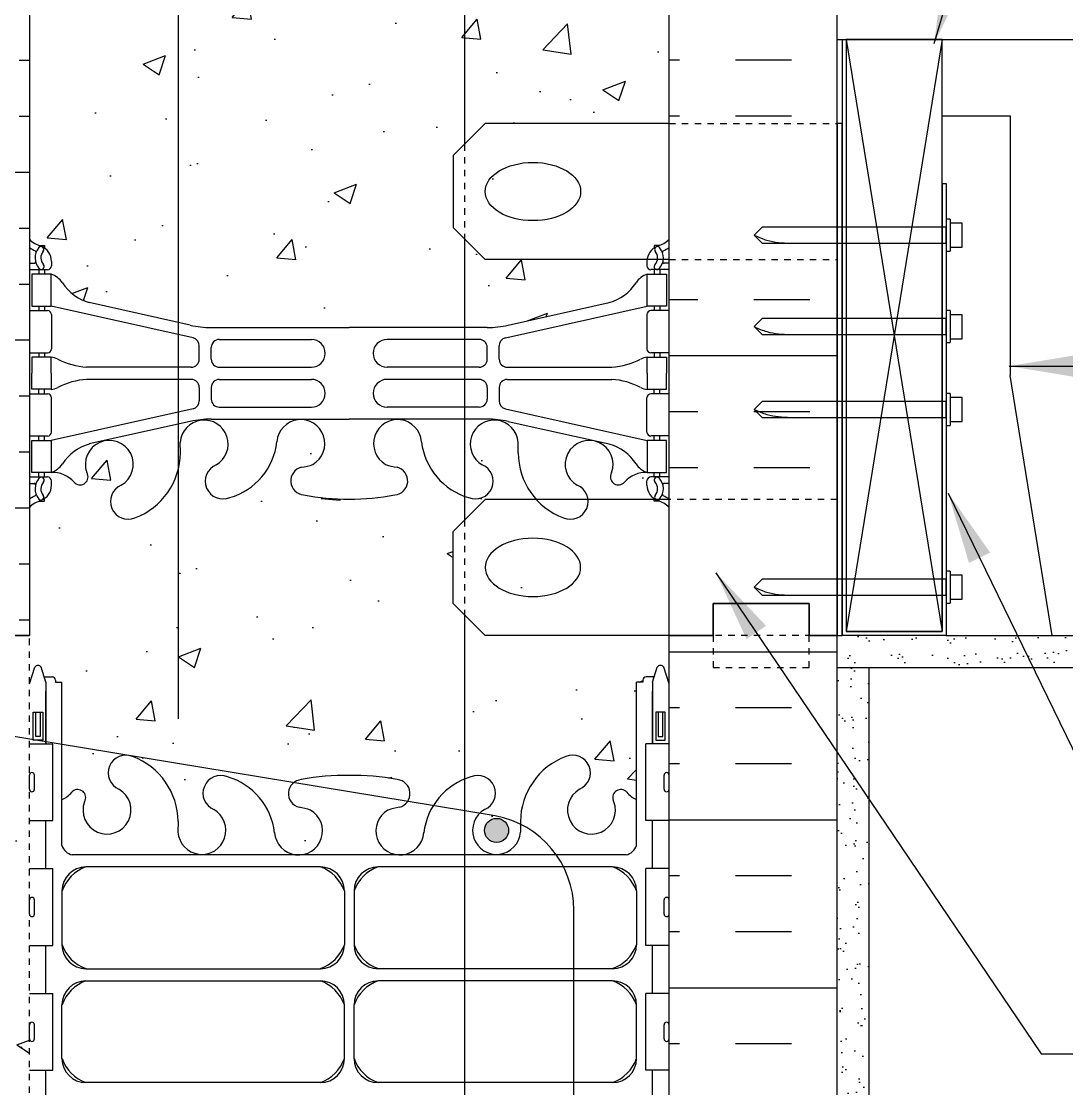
# Model space of a CAD drawing. Header units: inches. Extents: x 101.5 to 155.1, y -6.5 to 64.3.
# Drawn here: x 123.97 to 140.3, y 20.23 to 36.91 of the extents above; entities that cross this region are included whole.
import ezdxf

# ---------------------------------------------------------------- set-up
doc = ezdxf.new("R2010")
doc.units = ezdxf.units.IN
doc.header["$LTSCALE"] = 0.5
doc.header["$MEASUREMENT"] = 0
doc.linetypes.add('DASHED2', pattern=[0.375, 0.25, -0.125])
doc.linetypes.add('HIDDEN2', pattern=[0.1875, 0.125, -0.0625])
for name, color, linetype in [('HATCH', 12, 'Continuous'), ('Hidden2', 12, 'HIDDEN2'), ('line25', 2, 'Continuous'), ('LINE3', 3, 'Continuous'), ('LINE50', 5, 'Continuous'), ('LINE9', 9, 'Continuous'), ('TEXT', 4, 'Continuous'), ('Web_Edge', 9, 'Continuous')]:
    doc.layers.add(name, color=color, linetype=linetype)
doc.styles.add('DIM', font='romans.shx', dxfattribs={"width": 0.7})
doc.dimstyles.new('ext_12', dxfattribs={"dimscale": 12, "dimtxt": 0.09375, "dimasz": 0.09375, "dimexe": 0.09375, "dimexo": 0.0625, "dimgap": 0.0625, "dimtad": 1, "dimdec": 1, "dimzin": 3, "dimdsep": 46, "dimlunit": 4, "dimtxsty": 'DIM', "dimcen": 0.09, "dimdle": 0.09375, "dimclrt": 4, "dimadec": 0, "dimazin": 0, "dimtfac": 1, "dimtdec": 1, "dimtmove": 2, "dimatfit": 3, "dimfxl": 1, "dimfrac": 2, "dimtolj": 1, "dimtzin": 0, "dimarcsym": 0})
pattern_1 = [(37.5, (79.4149, 8.05827), (-0.0157483, 0.481706), [0, -0.38, 0, -0.425, 0, -0.40625]), (7.5, (79.4149, 8.0583), (0.442444, 0.7055365), [0, -0.205, 0, -0.3425, 0, -0.13125]), (327.5, (79.1074, 8.05827), (0.7785355, 0.0014148), [0, -0.125, 0, -0.45, 0, -0.5875]), (317.5, (79.1074, 8.0583), (0.7515317, 0.219419), [0, -0.0625, 0, -0.295, 0, -0.3375])]

msp = doc.modelspace()

# ---------------------------------------------------------------- hatches: boundary and pattern name
at = {"layer": 'HATCH'}
h = msp.add_hatch(dxfattribs=at)
h.set_pattern_fill('AR-CONC', color=256, scale=0.5)
h.paths.add_polyline_path([(129.108, 63.312), (127.903, 63.312), (126.903, 62.312), (126.903, 63.312), (126.903, 64.312), (125.903, 63.312), (124.091, 63.312), (124.091, 61.312, 0.088416), (124.237, 61.215), (124.327, 61.215), (124.327, 61.173, -0.249069), (124.437, 60.966), (124.437, 60.899, -0.414214), (124.374, 60.836), (124.327, 60.836), (124.327, 60.766), (124.432, 60.766, 0.231736), (124.79, 60.917, -0.8344), (125.001, 60.792), (124.989, 60.77, 2.155404), (125.528, 60.965, -1), (125.742, 61.476, -0.311223), (126.451, 60.46), (126.45, 60.295, 1.661382), (127.011, 60.648, -1), (127.225, 61.159, -0.307094), (127.963, 60.263, 1.604516), (128.522, 60.639, 0.055617), (128.343, 60.685, -0.843243), (128.377, 61.117, -0.048684), (129.108, 61.182)])
h.paths.add_polyline_path([(134.091, 63.312), (129.108, 63.312), (129.108, 61.182, -0.046405), (129.805, 61.117, -0.843243), (129.839, 60.685, 0.055617), (129.66, 60.639, 1.604516), (130.218, 60.263, -0.307094), (130.957, 61.159, -1), (131.171, 60.648, 1.661382), (131.732, 60.295), (131.731, 60.44, -0.316114), (132.44, 61.476, -1), (132.654, 60.965, 2.155404), (133.192, 60.77), (133.181, 60.792, -0.834375), (133.392, 60.917, 0.23174), (133.75, 60.766), (133.855, 60.766), (133.855, 60.836), (133.807, 60.836, -0.414214), (133.745, 60.899), (133.745, 60.966, -0.249069), (133.855, 61.173), (133.855, 61.215), (133.945, 61.215, 0.08841), (134.091, 61.312)])
h.paths.add_polyline_path([(130.034, 60.314, -1), (129.659, 60.314, -1)], flags=16)
h.paths.add_polyline_path([(126.423, 58.424), (125.025, 58.112, 0.17445), (124.618, 57.816, -0.168672), (124.432, 57.666), (124.327, 57.666), (124.327, 57.596), (124.374, 57.596, -0.414214), (124.437, 57.534), (124.437, 57.466, -0.249069), (124.327, 57.259), (124.327, 57.217), (124.237, 57.217, 0.088416), (124.091, 57.12), (124.091, 51.505, 0.088416), (124.237, 51.407), (124.327, 51.407), (124.327, 51.366, -0.249069), (124.437, 51.159), (124.437, 51.091, -0.414214), (124.374, 51.029), (124.327, 51.029), (124.327, 50.959), (124.432, 50.959, -0.168672), (124.618, 50.809, 0.17445), (125.025, 50.513), (126.423, 50.201)])
h.paths.add_polyline_path([(129.108, 58.501), (129.091, 58.501), (126.933, 58.501, 0.054974), (126.606, 58.465), (126.423, 58.424), (126.423, 50.201), (126.606, 50.16, 0.054974), (126.933, 50.124), (129.108, 50.124)])
h.paths.add_polyline_path([(129.108, 47.443, -0.048684), (128.377, 47.508, -0.843243), (128.343, 47.94, 0.055617), (128.522, 47.986, 1.604516), (127.963, 48.362, -0.307094), (127.225, 47.466, -1), (127.011, 47.977, 1.661382), (126.45, 48.33), (126.451, 48.184, -0.059526), (126.423, 47.927), (126.423, 45.341, -0.207662), (126.538, 45.27, -0.520567), (126.748, 45.27, -0.520567), (126.947, 45.27, -0.520567), (127.194, 45.27, -0.520567), (127.304, 45.27, -0.520567), (127.61, 45.27, -0.520567), (127.715, 45.27, -0.520567), (127.831, 45.27, -0.520567), (127.951, 45.27, -0.520567), (128.041, 45.27, -0.520567), (128.156, 45.27, -0.520567), (128.334, 45.27, -0.520567), (128.481, 45.27, -0.520567), (128.633, 45.27, -0.520567), (128.791, 45.27, -0.520567), (128.89, 45.27, -0.520567), (129.069, 45.27, -0.101442), (129.108, 45.307)], flags=17)
h.paths.add_polyline_path([(126.423, 47.927, -0.251849), (125.742, 47.149, -1), (125.528, 47.66, 2.155404), (124.989, 47.854), (125.001, 47.833, -0.834375), (124.79, 47.708, 0.23174), (124.432, 47.859), (124.327, 47.859), (124.327, 47.789), (124.374, 47.789, -0.414214), (124.437, 47.726), (124.437, 47.659, -0.249069), (124.327, 47.451), (124.327, 47.41), (124.237, 47.41, 0.088416), (124.091, 47.312), (124.091, 45.297), (124.117, 45.297, -0.347385), (124.314, 45.297), (124.373, 45.297, -0.191392), (124.427, 45.297), (124.486, 45.297, -0.32648), (124.618, 45.297), (124.774, 45.297, -0.353235), (124.934, 45.297), (124.991, 45.297, -0.211322), (125.053, 45.297), (125.117, 45.297, -0.211322), (125.179, 45.297), (125.235, 45.297, -0.353236), (125.396, 45.297), (125.445, 45.297, -0.353236), (125.606, 45.297), (125.664, 45.297, -0.191392), (125.718, 45.297), (125.775, 45.297, -0.365891), (125.953, 45.297), (126.097, 45.297, -0.332535), (126.235, 45.297), (126.283, 45.297, -0.227923), (126.423, 45.341)], flags=17)
h.paths.add_polyline_path([(134.091, 45.312), (134.091, 47.312, 0.08841), (133.945, 47.41), (133.855, 47.41), (133.855, 47.451, -0.249069), (133.745, 47.659), (133.745, 47.726, -0.414214), (133.807, 47.789), (133.855, 47.789), (133.855, 47.859), (133.75, 47.859, 0.231736), (133.392, 47.708, -0.8344), (133.181, 47.833), (133.192, 47.854, 2.155404), (132.654, 47.66, -1), (132.44, 47.149, -0.311223), (131.731, 48.165), (131.732, 48.33, 1.661382), (131.171, 47.977, -1), (130.957, 47.466, -0.307094), (130.218, 48.362, 1.604516), (129.66, 47.986, 0.055617), (129.839, 47.94, -0.843243), (129.805, 47.508, -0.046405), (129.108, 47.443), (129.108, 45.307, 0.101442), (129.069, 45.27, 0.520567), (128.89, 45.27, 0.520567), (128.791, 45.27, 0.520567), (128.633, 45.27, 0.520567), (128.481, 45.27, 0.520567), (128.334, 45.27, 0.520567), (128.156, 45.27, 0.520567), (128.041, 45.27, 0.520567), (127.951, 45.27, 0.520567), (127.831, 45.27, 0.520567), (127.715, 45.27, 0.520567), (127.61, 45.27, 0.520567), (127.304, 45.27, 0.520567), (127.194, 45.27, 0.520567), (126.947, 45.27, 0.520567), (126.748, 45.27, 0.520567), (126.538, 45.27, 0.207662), (126.423, 45.341, 0.227923), (126.283, 45.297), (126.235, 45.297, 0.332535), (126.097, 45.297), (125.953, 45.297, 0.365891), (125.775, 45.297), (125.718, 45.297, 0.191392), (125.664, 45.297), (125.606, 45.297, 0.353236), (125.445, 45.297), (125.396, 45.297, 0.353236), (125.235, 45.297), (125.179, 45.297, 0.211322), (125.117, 45.297), (125.053, 45.297, 0.211322), (124.991, 45.297), (124.934, 45.297, 0.353235), (124.774, 45.297), (124.618, 45.297, 0.32648), (124.486, 45.297), (124.427, 45.297, 0.191392), (124.373, 45.297), (124.314, 45.297, 0.347385), (124.117, 45.297), (124.091, 45.297), (124.091, 43.312, 0.088416), (124.237, 43.215), (124.327, 43.215), (124.327, 43.173, -0.249069), (124.437, 42.966), (124.437, 42.899, -0.414214), (124.374, 42.836), (124.327, 42.836), (124.327, 42.766), (124.432, 42.766, 0.231736), (124.79, 42.917, -0.8344), (125.001, 42.792), (124.989, 42.77, 2.155404), (125.528, 42.965, -1), (125.742, 43.476, -0.311223), (126.451, 42.46), (126.45, 42.295, 1.661382), (127.011, 42.648, -1), (127.225, 43.159, -0.307094), (127.963, 42.263, 1.604516), (128.522, 42.639, 0.055617), (128.343, 42.685, -0.843243), (128.377, 43.117, -0.047544), (129.091, 43.182, -0.047544), (129.805, 43.117, -0.843243), (129.839, 42.685, 0.055617), (129.66, 42.639, 1.604516), (130.218, 42.263, -0.307094), (130.957, 43.159, -1), (131.171, 42.648, 1.661382), (131.732, 42.295), (131.731, 42.44, -0.316114), (132.44, 43.476, -1), (132.654, 42.965, 2.155404), (133.192, 42.77), (133.181, 42.792, -0.834375), (133.392, 42.917, 0.23174), (133.75, 42.766), (133.855, 42.766), (133.855, 42.836), (133.807, 42.836, -0.414214), (133.745, 42.899), (133.745, 42.966, -0.249069), (133.855, 43.173), (133.855, 43.215), (133.945, 43.215, 0.08841), (134.091, 43.312)])
h.paths.add_polyline_path([(130.034, 42.314, -1), (129.659, 42.314, -1)], flags=16)
h.paths.add_polyline_path([(126.423, 40.424), (125.025, 40.112, 0.17445), (124.618, 39.816, -0.168672), (124.432, 39.666), (124.327, 39.666), (124.327, 39.596), (124.374, 39.596, -0.414214), (124.437, 39.534), (124.437, 39.466, -0.249069), (124.327, 39.259), (124.327, 39.217), (124.237, 39.217, 0.088416), (124.091, 39.12), (124.091, 33.505, 0.088416), (124.237, 33.407), (124.327, 33.407), (124.327, 33.366, -0.249069), (124.437, 33.159), (124.437, 33.091, -0.414214), (124.374, 33.029), (124.327, 33.029), (124.327, 32.959), (124.432, 32.959, -0.168672), (124.618, 32.809, 0.17445), (125.025, 32.513), (126.423, 32.201)])
h.paths.add_polyline_path([(130.891, 40.501), (129.091, 40.501), (126.933, 40.501, 0.054974), (126.606, 40.465), (126.423, 40.424), (126.423, 32.201), (126.606, 32.16, 0.054974), (126.933, 32.124), (129.091, 32.124), (130.891, 32.124), (130.891, 33.512), (130.716, 33.687), (130.716, 34.812), (130.891, 34.988)])
h.paths.add_polyline_path([(134.091, 39.12, 0.08841), (133.945, 39.217), (133.855, 39.217), (133.855, 39.259, -0.249069), (133.745, 39.466), (133.745, 39.534, -0.414214), (133.807, 39.596), (133.855, 39.596), (133.855, 39.666), (133.75, 39.666, -0.168672), (133.564, 39.816, 0.17445), (133.156, 40.112), (131.576, 40.465, 0.054974), (131.249, 40.501), (130.891, 40.501), (130.891, 34.988), (131.216, 35.312), (134.091, 35.312)])
h.paths.add_polyline_path([(133.564, 32.809, -0.168672), (133.75, 32.959), (133.855, 32.959), (133.855, 33.029), (133.807, 33.029, -0.414214), (133.745, 33.091), (133.745, 33.159, -0.028911), (133.747, 33.187), (131.216, 33.187), (130.891, 33.512), (130.891, 32.124), (131.249, 32.124, 0.054974), (131.576, 32.16), (133.156, 32.513, 0.17445)])
h.paths.add_polyline_path([(125.742, 29.149, -1), (125.528, 29.66, 2.155404), (124.989, 29.854), (125.001, 29.833, -0.834375), (124.79, 29.708, 0.23174), (124.432, 29.859), (124.327, 29.859), (124.327, 29.789), (124.374, 29.789, -0.414214), (124.437, 29.726), (124.437, 29.659, -0.249069), (124.327, 29.451), (124.327, 29.41), (124.237, 29.41, 0.088416), (124.091, 29.312), (124.091, 27.312), (124.091, 26.553), (124.17, 26.795, -0.725737), (124.276, 26.814), (124.325, 26.664), (124.451, 26.664, -0.414214), (124.501, 26.614), (124.501, 26.584), (124.601, 26.584), (124.601, 25.607), (125.629, 25.438, -0.02739), (125.659, 25.433), (128.222, 25.011, -0.14917), (128.341, 25.059, -0.049932), (129.091, 25.124, -0.049932), (129.841, 25.059, -0.569775), (130.003, 24.718), (130.404, 24.652, -0.158462), (130.891, 25.065), (130.891, 27.637), (130.716, 27.812), (130.716, 28.937), (130.891, 29.113), (130.891, 29.488, -0.288898), (130.218, 30.362, 1.604516), (129.66, 29.986, 0.055617), (129.839, 29.94, -0.843243), (129.805, 29.508, -0.047544), (129.091, 29.443, -0.047544), (128.377, 29.508, -0.843243), (128.343, 29.94, 0.055617), (128.522, 29.986, 1.604516), (127.963, 30.362, -0.307094), (127.225, 29.466, -1), (127.011, 29.977, 1.661382), (126.45, 30.33), (126.451, 30.184, -0.316114)])
h.paths.add_polyline_path([(125.629, 25.438), (124.601, 25.607), (124.601, 24.746, 0.108933), (124.754, 24.86, -0.8344), (124.965, 24.734), (124.953, 24.713, 2.155404), (125.492, 24.907, -0.865711)])
h.paths.add_polyline_path([(127.189, 25.101, -0.307094), (127.927, 24.206, 1.604516), (128.486, 24.582, 0.055617), (128.307, 24.627, -0.616523), (128.222, 25.011), (125.659, 25.433, -0.0445), (125.706, 25.418, -0.311223), (126.415, 24.402), (126.414, 24.237, 1.661382), (126.975, 24.59, -1)])
h.paths.add_polyline_path([(132.476, 25.418, -1), (132.69, 24.907, 2.155404), (133.228, 24.713), (133.217, 24.734, -0.834375), (133.428, 24.86, 0.10894), (133.581, 24.746), (133.581, 26.584), (133.681, 26.584), (133.681, 26.614, -0.414214), (133.731, 26.664), (133.857, 26.664), (133.9, 26.795, -0.725737), (134.006, 26.814), (134.091, 26.553), (134.091, 27.312), (131.216, 27.312), (130.891, 27.637), (130.891, 25.065, -0.026053), (130.993, 25.101, -1), (131.207, 24.59, 0.063994), (131.131, 24.532), (131.374, 24.492, -0.069484), (131.767, 24.361), (131.767, 24.383, -0.316114)])
h.paths.add_polyline_path([(131.768, 24.237), (131.767, 24.361, 0.069484), (131.374, 24.492), (131.131, 24.532, 1.443877)])
h.paths.add_polyline_path([(131.206, 24.265, -1), (131.581, 24.265, -1)], flags=16)
h.paths.add_polyline_path([(131.731, 30.165), (131.732, 30.33, 1.661382), (131.171, 29.977, -1), (130.957, 29.466, -0.016713), (130.891, 29.488), (130.891, 29.113), (131.216, 29.437), (132.015, 29.437, -0.184932)])
h.paths.add_polyline_path([(133.181, 29.833), (133.192, 29.854, 2.155404), (132.654, 29.66, -0.270238), (132.822, 29.437), (133.855, 29.437), (133.855, 29.451, -0.249069), (133.745, 29.659), (133.745, 29.726, -0.414214), (133.807, 29.789), (133.855, 29.789), (133.855, 29.859), (133.75, 29.859, 0.231736), (133.392, 29.708, -0.8344)])
h = msp.add_hatch(dxfattribs=at)
h.set_pattern_fill('INSUL', color=256, scale=7, style=0)
h.set_pattern_definition([(0, (-2802.0707, -369.697), (0, 2.625), []), (0, (-2802.0707, -368.822), (0, 2.625), [0.875, -0.875]), (0, (-2802.0707, -367.947), (0, 2.625), [0.875, -0.875])])
h.paths.add_polyline_path([(121.466, 27.312), (121.903, 27.312), (121.903, 27.812), (123.403, 27.812), (123.403, 27.312), (124.091, 27.312), (124.091, 45.312), (123.403, 45.312), (123.403, 45.812), (121.903, 45.812), (121.903, 45.312), (121.466, 45.312)])
h = msp.add_hatch(dxfattribs=at)
h.set_pattern_fill('INSUL', color=256, scale=7, style=0)
h.set_pattern_definition([(180, (3060.2525, -369.697), (0, 2.625), []), (180, (3060.2525, -368.822), (0, 2.625), [0.875, -0.875]), (180, (3060.2525, -367.947), (0, 2.625), [0.875, -0.875])])
h.paths.add_polyline_path([(134.091, 35.312), (136.716, 35.312), (136.716, 45.312), (136.278, 45.312), (136.278, 45.812), (134.778, 45.812), (134.778, 45.312), (134.091, 45.312)])
h = msp.add_hatch(dxfattribs=at)
h.set_pattern_fill('AR-CONC', color=256, scale=0.5, style=0)
edge = h.paths.add_edge_path()
edge.add_ellipse((131.962, 34.25), major_axis=(-0.746, 0), ratio=0.610344, start_angle=0, end_angle=360)
h = msp.add_hatch(dxfattribs=at)
h.set_pattern_fill('INSUL', color=256, scale=7, style=0)
h.set_pattern_definition([(0, (79.415, 8.0583), (0, 2.625), []), (0, (79.415, 8.9333), (0, 2.625), [0.875, -0.875]), (0, (79.415, 9.8083), (0, 2.625), [0.875, -0.875])])
h.paths.add_polyline_path([(136.716, 33.187), (134.091, 33.187), (134.091, 29.437), (136.716, 29.437)])
h = msp.add_hatch(dxfattribs=at)
h.set_pattern_fill('AR-CONC', color=256, scale=0.5, style=0)
edge = h.paths.add_edge_path()
edge.add_ellipse((131.962, 28.375), major_axis=(-0.746, 0), ratio=0.610344, start_angle=0, end_angle=360, ccw=False)
h = msp.add_hatch(dxfattribs=at)
h.set_pattern_fill('INSUL', color=256, scale=7, style=0)
h.set_pattern_definition([(180, (3060.2525, -387.697), (0, 2.625), []), (180, (3060.2525, -386.822), (0, 2.625), [0.875, -0.875]), (180, (3060.2525, -385.947), (0, 2.625), [0.875, -0.875])])
h.paths.add_polyline_path([(136.716, 9.312), (136.278, 9.312), (136.278, 9.812), (134.778, 9.812), (134.778, 9.312), (134.091, 9.312), (134.091, 27.312), (134.778, 27.312), (134.778, 27.812), (136.278, 27.812), (136.278, 27.312), (136.716, 27.312)])
h = msp.add_hatch(dxfattribs=at)
h.set_pattern_fill('INSUL', color=256, scale=7, style=0)
h.set_pattern_definition([(0, (-2878.3999, -413.2698), (0, 2.625), []), (0, (-2878.3999, -412.3948), (0, 2.625), [0.875, -0.875]), (0, (-2878.3999, -411.5198), (0, 2.625), [0.875, -0.875])])
h.paths.add_polyline_path([(118.666, 22.312, -0.079579), (117.666, 25.562), (117.666, 27.312), (116.966, 27.312), (116.966, 22.312, 0.131652), (117.636, 19.812), (121.374, 13.662, -0.10438), (121.466, 13.187), (121.466, 9.312), (121.903, 9.312), (121.903, 9.812), (123.403, 9.812), (123.403, 9.312), (124.091, 9.312), (124.091, 12.562), (123.841, 12.562), (123.841, 12.937)])
h = msp.add_hatch(dxfattribs=at)
h.set_pattern_fill('AR-CONC', color=256, scale=0.5, style=0)
h.set_pattern_definition([(50, (75.415, 8.0583), (3.5863, -0.31376), [0.375, -4.125]), (355, (75.415, 8.0583), (-0.69376, 3.76096), [0.3, -3.3]), (100.4514, (75.7138, 8.032), (2.89255, 3.4472), [0.3187, -3.5057]), (46.184, (75.415, 9.0583), (5.3362, -0.8276), [0.5625, -6.1875]), (96.636, (75.8596, 8.9893), (4.6733, 4.8706), [0.47805, -5.25856]), (351.184, (75.415, 9.058), (4.6733, 4.8706), [0.45, -4.95]), (21, (75.915, 8.8083), (2.98454, -2.0131), [0.375, -4.125]), (326, (75.915, 8.8083), (1.21658, 3.62575), [0.3, -3.3]), (71.4514, (76.1636, 8.6405), (4.20111, 1.61265), [0.3187, -3.5057]), (37.5, (75.4149, 8.0583), (0.0608, 1.66447), [0, -3.26, 0, -3.35, 0, -3.3125]), (7.5, (75.4149, 8.0583), (1.31535, 1.97206), [0, -1.91, 0, -3.185, 0, -1.2625]), (327.5, (74.2999, 8.0583), (2.669112, -0.112774), [0, -1.25, 0, -3.9, 0, -5.175]), (317.5, (73.8, 8.0583), (2.91593, 0.50052), [0, -1.625, 0, -2.59, 0, -3.675])])
h.paths.add_polyline_path([(123.841, 12.937), (123.841, 12.562), (124.091, 12.562), (124.091, 25.813), (120.178, 26.512, 0.119457), (119.466, 26.465), (119.466, 25.812, -1), (118.966, 25.812), (118.966, 27.312), (117.666, 27.312), (117.666, 25.562, 0.079579), (118.666, 22.312)])
h.paths.add_polyline_path([(124.091, 27.312), (123.403, 27.312), (123.403, 26.812), (121.903, 26.812), (121.903, 27.312), (121.466, 27.312), (119.466, 27.312), (119.466, 26.465, -0.121925), (120.193, 26.509), (124.091, 25.813)], flags=17)
h = msp.add_hatch(dxfattribs=at)
h.set_pattern_fill('AR-SAND', color=256, scale=0.25, style=0)
h.set_pattern_definition(pattern_1)
h.paths.add_polyline_path([(151.867, 26.812), (151.867, 27.312), (138.421, 27.312), (136.796, 27.312), (136.716, 27.312), (136.716, 26.812)])
h = msp.add_hatch(dxfattribs=at)
h.set_pattern_fill('AR-SAND', color=256, scale=0.25, style=0)
h.set_pattern_definition(pattern_1)
h.paths.add_polyline_path([(137.216, 26.812), (136.716, 26.812), (136.716, 9.312), (137.216, 9.312)])
at = {"layer": 'LINE3'}
msp.add_hatch(color=256, dxfattribs=at).paths.add_polyline_path([(131.206, 24.265, 1), (131.581, 24.265, 1)])

# ---------------------------------------------------------------- linework, layer by layer
at = {"color": 3, "linetype": 'HIDDEN2'}
for p, q in [((130.891, 34.988), (130.891, 33.512)), ((130.891, 29.113), (130.891, 27.637))]:
    msp.add_line(p, q, dxfattribs=at)
at = {"layer": 'Hidden2'}
msp.add_line((124.091, 12.562), (124.091, 27.312), dxfattribs=at)
at = {"layer": 'line25'}
for p, q in [((124.091, 45.312), (124.091, 27.312)), ((134.091, 21.687), (134.091, 45.312)), ((136.716, 36.625), (151.867, 36.625)), ((138.358, 34.375), (138.358, 27.375)), ((138.358, 27.375), (136.858, 27.375)), ((138.421, 27.312), (151.867, 27.312)), ((138.421, 27.312), (139.733, 27.312)), ((124.091, 25.617), (124.456, 25.617)), ((124.456, 24.417), (124.456, 25.617)), ((134.091, 25.617), (133.726, 25.617)), ((133.726, 24.417), (133.726, 25.617)), ((124.091, 24.417), (124.456, 24.417)), ((134.091, 24.417), (133.726, 24.417)), ((124.091, 23.667), (124.456, 23.667)), ((124.456, 22.467), (124.456, 23.667)), ((134.091, 23.667), (133.726, 23.667)), ((133.726, 22.467), (133.726, 23.667)), ((124.091, 22.467), (124.456, 22.467)), ((134.091, 22.467), (133.726, 22.467)), ((124.091, 21.717), (124.456, 21.717)), ((124.456, 20.517), (124.456, 21.717)), ((134.091, 21.717), (133.726, 21.717)), ((133.726, 20.517), (133.726, 21.717)), ((134.091, 9.312), (134.091, 21.687)), ((124.091, 20.517), (124.456, 20.517)), ((134.091, 20.517), (133.726, 20.517))]:
    msp.add_line(p, q, dxfattribs=at)
at = {"layer": 'line25', "color": 9}
for p, q in [((138.483, 33.816), (138.421, 33.816)), ((138.421, 33.816), (138.421, 33.316)), ((138.483, 33.816), (138.483, 33.316)), ((138.671, 33.754), (138.483, 33.754)), ((138.671, 33.379), (138.671, 33.754)), ((135.421, 33.566), (135.546, 33.691)), ((135.421, 33.566), (135.546, 33.441)), ((138.483, 33.379), (138.671, 33.379)), ((138.421, 33.316), (138.483, 33.316)), ((138.483, 32.388), (138.421, 32.388)), ((138.421, 32.388), (138.421, 31.888)), ((138.483, 32.388), (138.483, 31.888)), ((135.421, 32.138), (135.546, 32.263)), ((138.671, 32.325), (138.483, 32.325)), ((138.671, 31.95), (138.671, 32.325)), ((135.421, 32.138), (135.546, 32.013)), ((138.421, 31.888), (138.483, 31.888)), ((138.483, 31.95), (138.671, 31.95)), ((138.483, 31.094), (138.421, 31.094)), ((138.421, 31.094), (138.421, 30.594)), ((138.483, 31.094), (138.483, 30.594)), ((138.671, 31.031), (138.483, 31.031)), ((138.671, 30.656), (138.671, 31.031)), ((135.421, 30.844), (135.546, 30.969)), ((135.421, 30.844), (135.546, 30.719)), ((138.421, 30.594), (138.483, 30.594)), ((138.483, 30.656), (138.671, 30.656)), ((138.483, 28.315), (138.421, 28.315)), ((138.421, 28.315), (138.421, 27.815)), ((138.483, 28.315), (138.483, 27.815)), ((138.671, 28.252), (138.483, 28.252)), ((138.671, 27.877), (138.671, 28.252)), ((135.421, 28.065), (135.546, 28.19)), ((135.421, 28.065), (135.546, 27.94)), ((138.483, 27.877), (138.671, 27.877)), ((138.421, 27.815), (138.483, 27.815))]:
    msp.add_line(p, q, dxfattribs=at)
at = {"layer": 'line25'}
msp.add_lwpolyline([(136.858, 27.375), (138.358, 27.375), (138.358, 36.625), (136.858, 36.625)], close=True, dxfattribs=at)
at = {"layer": 'line25', "color": 9}
for points in [[(135.546, 33.441), (138.421, 33.441), (138.421, 33.691), (135.546, 33.691)], [(135.546, 32.013), (138.421, 32.013), (138.421, 32.263), (135.546, 32.263)], [(135.546, 30.719), (138.421, 30.719), (138.421, 30.969), (135.546, 30.969)], [(135.546, 27.94), (138.421, 27.94), (138.421, 28.19), (135.546, 28.19)]]:
    msp.add_lwpolyline(points, dxfattribs=at)
for points in [[(135.421, 33.566), (135.62, 33.489), (135.99, 33.441)], [(135.421, 32.138), (135.62, 32.06), (135.99, 32.013)], [(135.421, 30.844), (135.62, 30.766), (135.99, 30.719)], [(135.421, 28.065), (135.62, 27.987), (135.99, 27.94)]]:
    msp.add_spline(points, degree=3, dxfattribs=at)
at = {"layer": 'LINE3'}
for p, q in [((126.423, 26.007), (126.423, 63.551)), ((130.891, 43.824), (130.891, 34.988)), ((130.891, 33.512), (130.891, 29.113)), ((130.891, 27.637), (130.891, 9.312)), ((131.374, 24.492), (119.851, 26.389)), ((132.602, 16.707), (132.602, 23.017))]:
    msp.add_line(p, q, dxfattribs=at)
msp.add_circle((131.394, 24.265), 0.188, dxfattribs=at)
msp.add_arc((131.102, 23.017), 1.5, 360, 79.5785, dxfattribs=at)
at = {"layer": 'LINE50'}
for p, q in [((136.716, 27.312), (136.716, 45.312)), ((136.716, 9.312), (136.716, 27.312))]:
    msp.add_line(p, q, dxfattribs=at)
for points in [[(124.091, 27.312), (123.403, 27.312), (123.403, 27.812), (121.903, 27.812), (121.903, 27.312), (121.466, 27.312)], [(121.466, 27.312), (121.903, 27.312), (121.903, 27.812), (123.403, 27.812), (123.403, 27.312), (124.091, 27.312)], [(121.466, 27.312), (121.903, 27.312), (121.903, 27.812), (123.403, 27.812), (123.403, 27.312), (124.091, 27.312)], [(134.091, 27.312), (134.778, 27.312), (134.778, 27.812), (136.278, 27.812), (136.278, 27.312), (136.716, 27.312)], [(136.716, 27.312), (136.278, 27.312), (136.278, 27.812), (134.778, 27.812), (134.778, 27.312), (134.091, 27.312)]]:
    msp.add_lwpolyline(points, dxfattribs=at)
at = {"layer": 'LINE9'}
for p, q in [((136.796, 36.625), (136.796, 27.312)), ((136.858, 36.625), (138.358, 27.375)), ((138.358, 36.625), (136.858, 27.375)), ((138.358, 35.431), (139.421, 35.431)), ((139.421, 35.431), (139.421, 31.372)), ((131.216, 35.312), (130.716, 34.812)), ((134.091, 35.312), (131.216, 35.312)), ((138.358, 34.375), (138.421, 34.375)), ((138.421, 34.375), (138.421, 27.312)), ((131.216, 33.187), (130.716, 33.687)), ((134.091, 33.187), (131.216, 33.187)), ((140.079, 27.312), (139.421, 31.372)), ((131.216, 29.437), (130.716, 28.937)), ((134.091, 29.437), (131.216, 29.437)), ((131.216, 27.312), (130.716, 27.812)), ((134.091, 27.312), (131.216, 27.312)), ((138.421, 27.312), (136.796, 27.312)), ((136.716, 26.812), (151.867, 26.812)), ((137.216, 9.312), (137.216, 26.812)), ((124.091, 24.907), (124.091, 25.127)), ((124.091, 25.072), (124.091, 25.072)), ((124.131, 25.167), (124.131, 25.167)), ((124.171, 24.907), (124.171, 25.127)), ((134.011, 24.907), (134.011, 25.127)), ((134.051, 25.167), (134.051, 25.167)), ((134.091, 24.907), (134.091, 25.127)), ((134.091, 25.072), (134.091, 25.072)), ((124.091, 24.962), (124.091, 24.962)), ((124.131, 24.867), (124.131, 24.867)), ((134.051, 24.867), (134.051, 24.867)), ((134.091, 24.962), (134.091, 24.962)), ((124.131, 23.217), (124.131, 23.217)), ((134.051, 23.217), (134.051, 23.217)), ((124.091, 22.957), (124.091, 23.177)), ((124.091, 23.122), (124.091, 23.122)), ((124.171, 22.957), (124.171, 23.177)), ((134.011, 22.957), (134.011, 23.177)), ((134.091, 22.957), (134.091, 23.177)), ((134.091, 23.122), (134.091, 23.122)), ((124.091, 23.012), (124.091, 23.012)), ((124.131, 22.917), (124.131, 22.917)), ((134.051, 22.917), (134.051, 22.917)), ((134.091, 23.012), (134.091, 23.012)), ((124.091, 21.007), (124.091, 21.227)), ((124.131, 21.267), (124.131, 21.267)), ((124.171, 21.007), (124.171, 21.227)), ((134.011, 21.007), (134.011, 21.227)), ((134.051, 21.267), (134.051, 21.267)), ((134.091, 21.007), (134.091, 21.227)), ((124.091, 21.172), (124.091, 21.172)), ((124.091, 21.062), (124.091, 21.062)), ((134.091, 21.172), (134.091, 21.172)), ((134.091, 21.062), (134.091, 21.062)), ((124.131, 20.967), (124.131, 20.967)), ((134.051, 20.967), (134.051, 20.967))]:
    msp.add_line(p, q, dxfattribs=at)
at = {"layer": 'LINE9', "linetype": 'HIDDEN2'}
for p, q in [((134.091, 35.312), (136.716, 35.312)), ((134.091, 33.187), (136.716, 33.187)), ((136.716, 29.437), (134.091, 29.437)), ((136.716, 27.312), (134.091, 27.312))]:
    msp.add_line(p, q, dxfattribs=at)
at = {"layer": 'LINE9'}
msp.add_lwpolyline([(136.716, 27.312), (136.796, 27.312), (136.796, 35.312), (136.716, 35.312)], close=True, dxfattribs=at)
for points in [[(130.716, 34.812), (130.716, 33.687)], [(130.716, 27.812), (130.716, 28.937)]]:
    msp.add_lwpolyline(points, dxfattribs=at)
at = {"layer": 'LINE9', "linetype": 'DASHED2', "ltscale": 0.15}
msp.add_lwpolyline([(134.778, 27.312), (134.778, 27.312), (134.778, 26.812), (136.278, 26.812), (136.278, 27.312), (136.278, 27.312)], dxfattribs=at)
at = {"layer": 'LINE9'}
for centre, start, end in [((124.131, 25.127), 90, 180), ((124.131, 25.127), 360, 90), ((134.051, 25.127), 90, 180), ((134.051, 25.127), 0, 90), ((124.131, 24.907), 180, 270), ((124.131, 24.907), 270, 0), ((134.051, 24.907), 180, 270), ((134.051, 24.907), 270, 0), ((124.131, 23.177), 90, 180), ((124.131, 23.177), 360, 90), ((134.051, 23.177), 90, 180), ((134.051, 23.177), 0, 90), ((124.131, 22.957), 180, 270), ((124.131, 22.957), 270, 0), ((134.051, 22.957), 180, 270), ((134.051, 22.957), 270, 0), ((124.131, 21.227), 90, 180), ((124.131, 21.227), 360, 90), ((134.051, 21.227), 90, 180), ((134.051, 21.227), 0, 90), ((124.131, 21.007), 180, 270), ((124.131, 21.007), 270, 0), ((134.051, 21.007), 180, 270), ((134.051, 21.007), 270, 0)]:
    msp.add_arc(centre, 0.04, start, end, dxfattribs=at)
msp.add_ellipse((131.962, 34.25), major_axis=(-0.746, 0), ratio=0.610344, dxfattribs=at)
at = {"layer": 'LINE9', "extrusion": (0, 0, -1)}
msp.add_ellipse((131.962, 28.375), major_axis=(-0.746, 0), ratio=0.610344, dxfattribs=at)
at = {"layer": 'Web_Edge', "color": 8}
for p, q in [((124.237, 33.407), (124.327, 33.407)), ((124.327, 33.407), (124.327, 33.366)), ((133.945, 33.407), (133.855, 33.407)), ((133.855, 33.407), (133.855, 33.366)), ((124.091, 33.129), (124.169, 33.129)), ((124.437, 33.159), (124.437, 33.091)), ((133.745, 33.159), (133.745, 33.091)), ((134.091, 33.129), (134.013, 33.129)), ((124.091, 33.029), (124.374, 33.029)), ((124.237, 33.029), (124.237, 32.959)), ((124.327, 33.029), (124.327, 32.959)), ((134.091, 33.029), (133.807, 33.029)), ((133.855, 33.029), (133.855, 32.959)), ((133.945, 33.029), (133.945, 32.959)), ((124.091, 32.389), (124.374, 32.389)), ((124.237, 32.459), (124.237, 32.389)), ((124.327, 32.459), (124.327, 32.389)), ((126.649, 31.962), (124.432, 32.459)), ((126.606, 32.16), (125.025, 32.513)), ((131.532, 31.962), (133.75, 32.459)), ((131.576, 32.16), (133.156, 32.513)), ((134.091, 32.389), (133.807, 32.389)), ((133.855, 32.459), (133.855, 32.389)), ((133.945, 32.459), (133.945, 32.389)), ((124.437, 32.326), (124.437, 31.791)), ((133.745, 32.326), (133.745, 31.791)), ((126.933, 32.124), (129.091, 32.124)), ((131.249, 32.124), (129.091, 32.124)), ((127.06, 31.938), (128.499, 31.938)), ((131.122, 31.938), (129.683, 31.938)), ((124.091, 31.729), (124.374, 31.729)), ((124.237, 31.729), (124.237, 31.659)), ((124.327, 31.729), (124.327, 31.659)), ((126.747, 31.628), (126.747, 31.84)), ((126.935, 31.629), (126.935, 31.813)), ((131.247, 31.629), (131.247, 31.813)), ((131.435, 31.628), (131.435, 31.84)), ((134.091, 31.729), (133.807, 31.729)), ((133.855, 31.729), (133.855, 31.659)), ((133.945, 31.729), (133.945, 31.659)), ((126.622, 31.503), (124.985, 31.503)), ((127.06, 31.504), (128.499, 31.504)), ((131.122, 31.504), (129.683, 31.504)), ((131.56, 31.503), (133.197, 31.503)), ((126.622, 31.314), (124.985, 31.314)), ((127.06, 31.314), (128.499, 31.314)), ((131.122, 31.314), (129.683, 31.314)), ((131.56, 31.314), (133.197, 31.314)), ((124.091, 31.089), (124.374, 31.089)), ((124.237, 31.089), (124.237, 31.159)), ((124.327, 31.089), (124.327, 31.159)), ((126.747, 31.189), (126.747, 30.977)), ((126.935, 31.189), (126.935, 31.005)), ((131.247, 31.189), (131.247, 31.005)), ((131.435, 31.189), (131.435, 30.977)), ((134.091, 31.089), (133.807, 31.089)), ((133.855, 31.089), (133.855, 31.159)), ((133.945, 31.089), (133.945, 31.159)), ((124.437, 30.491), (124.437, 31.026)), ((127.06, 30.88), (128.499, 30.88)), ((131.122, 30.88), (129.683, 30.88)), ((133.745, 30.491), (133.745, 31.026)), ((126.649, 30.855), (124.432, 30.359)), ((131.532, 30.855), (133.75, 30.359)), ((126.606, 30.657), (125.025, 30.304)), ((126.933, 30.693), (129.091, 30.693)), ((131.249, 30.693), (129.091, 30.693)), ((131.576, 30.657), (133.156, 30.304)), ((124.091, 30.429), (124.374, 30.429)), ((124.237, 30.359), (124.237, 30.429)), ((124.327, 30.359), (124.327, 30.429)), ((134.091, 30.429), (133.807, 30.429)), ((133.855, 30.359), (133.855, 30.429)), ((133.945, 30.359), (133.945, 30.429)), ((126.451, 30.165), (126.45, 30.33)), ((131.731, 30.165), (131.732, 30.33)), ((124.091, 29.789), (124.374, 29.789)), ((124.237, 29.789), (124.237, 29.859)), ((124.327, 29.789), (124.327, 29.859)), ((124.437, 29.659), (124.437, 29.726)), ((124.989, 29.854), (125.001, 29.833)), ((133.192, 29.854), (133.181, 29.833)), ((133.745, 29.659), (133.745, 29.726)), ((134.091, 29.789), (133.807, 29.789)), ((133.855, 29.789), (133.855, 29.859)), ((133.945, 29.789), (133.945, 29.859)), ((124.091, 29.689), (124.169, 29.689)), ((134.091, 29.689), (134.013, 29.689)), ((124.237, 29.41), (124.327, 29.41)), ((124.327, 29.41), (124.327, 29.451)), ((133.855, 29.41), (133.855, 29.451)), ((133.945, 29.41), (133.855, 29.41))]:
    msp.add_line(p, q, dxfattribs=at)
at = {"layer": 'Web_Edge'}
for p, q in [((124.091, 26.553), (124.176, 26.814)), ((124.351, 26.584), (124.276, 26.814)), ((133.831, 26.584), (133.906, 26.814)), ((134.091, 26.553), (134.006, 26.814)), ((124.325, 26.664), (124.451, 26.664)), ((124.351, 26.584), (124.351, 25.617)), ((124.501, 26.614), (124.501, 26.614)), ((124.501, 26.614), (124.501, 26.584)), ((124.501, 26.584), (124.601, 26.584)), ((124.601, 24.03), (124.601, 26.584)), ((133.681, 26.584), (133.581, 26.584)), ((133.581, 24.03), (133.581, 26.584)), ((133.681, 26.614), (133.681, 26.614)), ((133.681, 26.614), (133.681, 26.584)), ((133.857, 26.664), (133.731, 26.664)), ((133.831, 26.584), (133.831, 25.617)), ((124.953, 24.713), (124.965, 24.734)), ((133.228, 24.713), (133.217, 24.734)), ((126.415, 24.402), (126.414, 24.237)), ((131.767, 24.402), (131.768, 24.237)), ((133.42, 23.882), (124.762, 23.882)), ((128.64, 23.694), (124.976, 23.694)), ((133.206, 23.694), (129.542, 23.694)), ((124.601, 23.319), (124.601, 22.478)), ((129.015, 23.319), (129.015, 22.478)), ((129.167, 23.32), (129.167, 22.479)), ((133.581, 23.319), (133.581, 22.478)), ((124.976, 22.103), (128.64, 22.103)), ((133.206, 22.103), (129.542, 22.103)), ((124.976, 21.913), (128.64, 21.913)), ((133.206, 21.913), (129.542, 21.913)), ((124.601, 20.697), (124.601, 21.538)), ((129.015, 20.697), (129.015, 21.538)), ((129.167, 20.696), (129.167, 21.537)), ((133.581, 20.697), (133.581, 21.538)), ((128.64, 20.322), (124.976, 20.322)), ((133.206, 20.322), (129.542, 20.322))]:
    msp.add_line(p, q, dxfattribs=at)
at = {"layer": 'Web_Edge', "color": 8}
for points in [[(124.132, 32.459), (124.432, 32.459), (124.432, 32.959), (124.132, 32.959)], [(134.05, 32.459), (133.75, 32.459), (133.75, 32.959), (134.05, 32.959)], [(124.132, 30.359), (124.432, 30.359), (124.432, 29.859), (124.132, 29.859)], [(134.05, 30.359), (133.75, 30.359), (133.75, 29.859), (134.05, 29.859)]]:
    msp.add_lwpolyline(points, close=True, dxfattribs=at)
for points in [[(124.432, 31.409), (124.432, 31.659), (124.132, 31.659), (124.132, 31.409)], [(133.75, 31.409), (133.75, 31.659), (134.05, 31.659), (134.05, 31.409)], [(124.432, 31.409), (124.432, 31.159), (124.132, 31.159), (124.132, 31.409)], [(133.75, 31.409), (133.75, 31.159), (134.05, 31.159), (134.05, 31.409)]]:
    msp.add_lwpolyline(points, dxfattribs=at)
at = {"layer": 'Web_Edge'}
for points in [[(124.351, 25.617), (124.351, 26.434)], [(133.831, 25.617), (133.831, 26.434)], [(124.351, 23.667), (124.351, 24.417)], [(133.831, 23.667), (133.831, 24.417)], [(124.351, 21.717), (124.351, 22.467)], [(133.831, 21.717), (133.831, 22.467)], [(124.351, 19.767), (124.351, 20.517)], [(133.831, 19.767), (133.831, 20.517)]]:
    msp.add_lwpolyline(points, dxfattribs=at)
for points in [[(124.301, 25.674), (124.151, 25.674), (124.151, 26.114), (124.301, 26.114)], [(124.261, 25.734), (124.191, 25.734), (124.191, 26.114), (124.261, 26.114)], [(133.881, 25.674), (134.031, 25.674), (134.031, 26.114), (133.881, 26.114)], [(133.921, 25.734), (133.991, 25.734), (133.991, 26.114), (133.921, 26.114)]]:
    msp.add_lwpolyline(points, close=True, dxfattribs=at)
at = {"layer": 'Web_Edge', "color": 8}
for centre, radius, start, end in [((124.437, 33.866), 0.5, 226.2109, 250.5288), ((124.437, 33.866), 0.6, 234.7832, 245.0748), ((124.431, 33.213), 0.25, 140.1145, 222.4609), ((124.273, 33.344), 0.045, 321.448, 139.1879), ((124.187, 33.159), 0.25, 0, 70.5288), ((133.995, 33.159), 0.25, 109.4712, 180), ((133.909, 33.344), 0.045, 40.8121, 218.552), ((133.745, 33.866), 0.5, 289.4712, 313.7878), ((133.751, 33.213), 0.25, 317.5391, 39.8855), ((133.745, 33.866), 0.6, 294.9252, 305.2158), ((124.175, 33.303), 0.021, 343.464, 63.9957), ((124.431, 33.213), 0.16, 140.0001, 222.4609), ((133.751, 33.213), 0.16, 317.5391, 39.9999), ((134.007, 33.303), 0.021, 116.0043, 196.536), ((124.169, 33.148), 0.0196, 269.4032, 15.4901), ((124.279, 33.075), 0.045, 222.4609, 42.4609), ((124.374, 33.091), 0.0625, 270, 0), ((133.807, 33.091), 0.0625, 180, 270), ((133.902, 33.075), 0.045, 137.5391, 317.5391), ((134.013, 33.148), 0.0196, 164.5099, 270.5968), ((124.309, 32.616), 0.364, 34.9775, 70.3387), ((133.872, 32.616), 0.364, 109.6613, 145.0225), ((125.233, 33.227), 0.743, 212.7919, 253.8107), ((132.949, 33.227), 0.743, 286.1893, 327.2081), ((124.374, 32.326), 0.0625, 0, 90), ((133.807, 32.326), 0.0625, 90, 180), ((126.933, 33.624), 1.5, 257.4135, 270), ((131.249, 33.624), 1.5, 270, 282.5865), ((126.622, 31.84), 0.125, 0, 77.3767), ((127.06, 31.813), 0.125, 90, 180), ((128.499, 31.721), 0.217, 270, 90), ((129.683, 31.721), 0.217, 90, 270), ((131.122, 31.813), 0.125, 0, 90), ((131.56, 31.84), 0.125, 102.6233, 180), ((124.374, 31.791), 0.0625, 270, 0), ((133.807, 31.791), 0.0625, 180, 270), ((124.428, 31.44), 0.219, 60.4937, 88.92), ((125.073, 32.67), 1.17, 242.6365, 265.6505), ((126.622, 31.628), 0.125, 270, 0), ((127.06, 31.629), 0.125, 180, 270), ((131.122, 31.629), 0.125, 270, 360), ((131.56, 31.628), 0.125, 180, 270), ((133.108, 32.67), 1.17, 274.3495, 297.3635), ((133.754, 31.44), 0.219, 91.08, 119.5063), ((125.073, 30.148), 1.17, 94.3495, 117.3635), ((126.622, 31.189), 0.125, 0, 90), ((127.06, 31.189), 0.125, 90, 180), ((128.499, 31.097), 0.217, 270, 90), ((129.683, 31.097), 0.217, 90, 270), ((131.122, 31.189), 0.125, 0, 90), ((131.56, 31.189), 0.125, 90, 180), ((133.108, 30.148), 1.17, 62.6365, 85.6505), ((124.374, 31.026), 0.0625, 0, 90), ((124.428, 31.377), 0.219, 271.08, 299.5063), ((133.754, 31.377), 0.219, 240.4937, 268.92), ((133.807, 31.026), 0.0625, 90, 180), ((126.622, 30.977), 0.125, 282.6233, 0), ((127.06, 31.005), 0.125, 180, 270), ((131.122, 31.005), 0.125, 270, 0), ((131.56, 30.977), 0.125, 180, 257.3767), ((126.824, 30.302), 0.375, 299.9315, 175.7552), ((126.933, 29.193), 1.5, 90, 102.5865), ((128.335, 30.311), 0.375, 299.9315, 175.7552), ((129.847, 30.311), 0.375, 4.2448, 240.0685), ((131.358, 30.302), 0.375, 4.2448, 240.0685), ((131.249, 29.193), 1.5, 77.4135, 90), ((124.374, 30.491), 0.0625, 270, 0), ((133.807, 30.491), 0.0625, 180, 270), ((125.233, 29.59), 0.743, 106.1893, 147.2081), ((125.341, 29.985), 0.375, 299.9315, 200.3757), ((126.934, 30.458), 1.034, 286.3365, 353.3331), ((131.248, 30.458), 1.034, 186.6669, 253.6635), ((132.841, 29.985), 0.375, 339.6243, 240.0685), ((132.949, 29.59), 0.743, 32.7919, 73.8107), ((125.359, 30.171), 1.092, 290.5175, 359.6668), ((132.823, 30.171), 1.092, 180.3332, 249.4825), ((124.309, 30.201), 0.364, 289.6613, 325.0225), ((127.118, 29.722), 0.277, 112.68, 292.68), ((128.397, 29.727), 0.22, 104.2604, 264.8165), ((128.228, 30.766), 0.834, 277.8937, 290.6271), ((129.954, 30.766), 0.834, 249.3729, 262.1063), ((129.785, 29.727), 0.22, 275.1835, 75.7396), ((131.064, 29.722), 0.277, 247.32, 67.32), ((133.872, 30.201), 0.364, 214.9775, 250.3387), ((124.431, 29.604), 0.25, 137.5391, 219.8855), ((124.279, 29.742), 0.045, 317.5391, 137.5391), ((124.431, 29.604), 0.16, 137.5391, 219.9999), ((124.374, 29.726), 0.0625, 360, 90), ((124.457, 29.418), 0.441, 41.0127, 93.2024), ((124.884, 29.79), 0.125, 221.0127, 20.3757), ((133.298, 29.79), 0.125, 159.6243, 318.9873), ((133.725, 29.418), 0.441, 86.7976, 138.9873), ((133.807, 29.726), 0.0625, 90, 180), ((133.902, 29.742), 0.045, 42.4609, 222.4609), ((133.751, 29.604), 0.16, 320.0001, 42.4609), ((133.751, 29.604), 0.25, 320.1145, 42.4609), ((124.169, 29.669), 0.0196, 344.5099, 90.5968), ((124.187, 29.659), 0.25, 289.4712, 360), ((125.635, 29.404), 0.277, 112.68, 292.68), ((132.547, 29.404), 0.277, 247.32, 67.32), ((133.995, 29.659), 0.25, 180, 250.5288), ((134.013, 29.669), 0.0196, 89.4032, 195.4901), ((124.437, 28.951), 0.6, 114.9252, 125.2168), ((124.437, 28.951), 0.5, 109.4712, 133.7891), ((124.175, 29.515), 0.021, 296.0043, 16.536), ((124.273, 29.473), 0.045, 220.8121, 38.552), ((129.074, 33.22), 3.777, 259.3725, 270.2606), ((129.108, 33.22), 3.777, 269.7394, 280.6275), ((133.909, 29.473), 0.045, 141.448, 319.1879), ((133.745, 28.951), 0.5, 46.2122, 70.5288), ((134.007, 29.515), 0.021, 163.464, 243.9957), ((133.745, 28.951), 0.6, 54.7832, 65.0748)]:
    msp.add_arc(centre, radius, start, end, dxfattribs=at)
at = {"layer": 'Web_Edge'}
for centre, radius, start, end in [((124.226, 26.787), 0.0567, 28.0725, 151.9275), ((133.956, 26.787), 0.0567, 28.0725, 151.9275), ((124.451, 26.614), 0.05, 0, 90), ((133.731, 26.614), 0.05, 90, 180), ((125.599, 25.163), 0.277, 67.32, 247.32), ((125.323, 24.396), 1.092, 0.3332, 69.4825), ((132.859, 24.396), 1.092, 110.5175, 179.6668), ((132.583, 25.163), 0.277, 292.68, 112.68), ((127.082, 24.846), 0.277, 67.32, 247.32), ((126.898, 24.109), 1.034, 6.6669, 73.6635), ((128.361, 24.84), 0.22, 95.1835, 255.7396), ((129.038, 21.347), 3.777, 89.1934, 100.6275), ((129.144, 21.347), 3.777, 79.3725, 90.8066), ((129.821, 24.84), 0.22, 284.2604, 84.8165), ((131.284, 24.109), 1.034, 106.3365, 173.3331), ((131.1, 24.846), 0.277, 292.68, 112.68), ((124.421, 25.149), 0.441, 294.1187, 318.9873), ((124.848, 24.778), 0.125, 339.6243, 138.9873), ((125.305, 24.582), 0.375, 159.6243, 60.0685), ((132.877, 24.582), 0.375, 119.9315, 20.3757), ((133.334, 24.778), 0.125, 41.0127, 200.3757), ((133.761, 25.149), 0.441, 221.0127, 245.8818), ((126.788, 24.265), 0.375, 184.2448, 60.0685), ((128.299, 24.257), 0.375, 184.2448, 60.0685), ((128.192, 23.801), 0.834, 69.3729, 82.1063), ((129.883, 24.257), 0.375, 119.9315, 355.7552), ((129.99, 23.801), 0.834, 97.8937, 110.6271), ((131.394, 24.265), 0.375, 119.9315, 355.7552), ((124.81, 24.095), 0.219, 197.3882, 257.4322), ((133.372, 24.095), 0.219, 282.5678, 342.6083), ((125.183, 23.112), 0.617, 109.5682, 160.4318), ((124.976, 23.319), 0.375, 90, 180), ((128.433, 23.112), 0.617, 19.5682, 70.4318), ((128.64, 23.319), 0.375, 360, 90), ((129.749, 23.112), 0.617, 109.5682, 160.4318), ((129.542, 23.319), 0.375, 90, 180), ((132.999, 23.112), 0.617, 19.5682, 70.4318), ((133.206, 23.319), 0.375, 360, 90), ((125.183, 22.685), 0.617, 199.5682, 250.4318), ((124.976, 22.478), 0.375, 180, 270), ((128.433, 22.685), 0.617, 289.5682, 340.4318), ((128.64, 22.478), 0.375, 270, 0), ((129.749, 22.685), 0.617, 199.5682, 250.4318), ((129.542, 22.478), 0.375, 180, 270), ((132.999, 22.685), 0.617, 289.5682, 340.4318), ((133.206, 22.478), 0.375, 270, 0), ((125.183, 21.331), 0.617, 109.5682, 160.4318), ((124.976, 21.538), 0.375, 90, 180), ((128.433, 21.331), 0.617, 19.5682, 70.4318), ((128.64, 21.538), 0.375, 360, 90), ((129.749, 21.331), 0.617, 109.5682, 160.4318), ((129.542, 21.538), 0.375, 90, 180), ((132.999, 21.331), 0.617, 19.5682, 70.4318), ((133.206, 21.538), 0.375, 360, 90), ((125.183, 20.904), 0.617, 199.5682, 250.4318), ((124.976, 20.697), 0.375, 180, 270), ((128.433, 20.904), 0.617, 289.5682, 340.4318), ((128.64, 20.697), 0.375, 270, 0), ((129.749, 20.904), 0.617, 199.5682, 250.4318), ((129.542, 20.697), 0.375, 180, 270), ((132.999, 20.904), 0.617, 289.5682, 340.4318), ((133.206, 20.697), 0.375, 270, 0)]:
    msp.add_arc(centre, radius, start, end, dxfattribs=at)
at = {"layer": 'Web_Edge', "color": 8}
for points in [[(126.935, 31.634), (126.935, 31.808)], [(131.247, 31.634), (131.247, 31.808)], [(126.935, 31.184), (126.935, 31.01)], [(131.247, 31.184), (131.247, 31.01)]]:
    msp.add_open_spline(points, degree=1, dxfattribs=at)

# ---------------------------------------------------------------- leaders
at = {"layer": 'TEXT'}
for points, override in [([(138.233, 36.562), (141.178, 46.442), (145.596, 46.442)], {"dimtad": 0}), ([(139.405, 31.521), (142.115, 31.521)], {"dimgap": 0.0625, "dimtad": 0}), ([(138.452, 29.537), (140.976, 24.348), (142.604, 24.348)], {"dimgap": 0.0625, "dimtad": 0}), ([(134.823, 28.29), (139.907, 20.774), (141.876, 20.774)], {"dimgap": 0.0625, "dimtad": 0})]:
    msp.add_leader(points, dimstyle='ext_12', override=override, dxfattribs=at)

doc.saveas('drawing.dxf')
